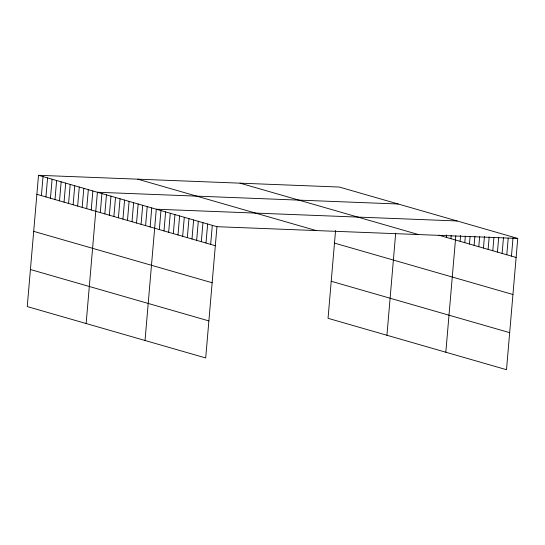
<?xml version="1.0" encoding="UTF-8"?>
<svg xmlns="http://www.w3.org/2000/svg" width="545" height="545" viewBox="0 0 545 545"><rect width="100%" height="100%" fill="white"/><g stroke="black" fill="none" stroke-linecap="round" stroke-linejoin="round"><path stroke-width="0.82" d="M38.504 175.299L27.25 306.569L205.703 357.963L216.958 226.693L38.504 175.299L339.297 187.037L517.75 238.431L506.496 369.701L328.042 318.307L335.57 230.474M41.4 195.628L43.035 176.6M45.93 196.929L47.565 177.908M50.46 198.237L52.095 179.21M54.991 199.538L56.626 180.518M59.521 200.846L61.156 181.819M64.051 202.147L65.686 183.127M68.581 203.455L70.216 184.428M73.112 204.757L74.747 185.736M77.642 206.065L79.277 187.037M82.172 207.366L83.807 188.345M86.703 208.674L88.331 189.646M91.233 209.975L92.861 190.954M86.137 323.526L97.392 192.256L398.184 204M100.294 212.584L101.922 193.564M104.824 213.892L106.452 194.865M109.354 215.193L110.982 196.173M113.885 216.501L115.513 197.474M118.415 217.802L120.043 198.782M122.945 219.11L124.573 200.083M127.476 220.412L129.104 201.391M132.006 221.72L133.634 202.692M136.536 223.021L138.164 204M141.066 224.329L142.695 205.302M145.597 225.63L147.225 206.609M150.127 226.938L151.755 207.911M145.031 340.489L156.286 209.219L457.078 220.957M159.324 229.588L160.952 210.561M163.99 230.93L165.619 211.91M168.657 232.272L170.285 213.252M173.324 233.614L174.952 214.594M177.99 234.963L179.618 215.943M182.657 236.305L184.292 217.285M187.323 237.647L188.958 218.627M191.99 238.996L193.625 219.969M196.656 240.338L198.291 221.318M201.33 241.68L202.958 222.66M205.996 243.029L207.625 224.002M210.663 244.371L212.291 225.351M386.93 335.27L395.69 233.124M446.382 237.375L446.593 234.888M450.913 238.676L451.199 235.372M445.824 352.227L455.797 235.849M460.109 241.326L460.607 235.535M464.776 242.668L465.348 236.053M469.449 244.017L470.083 236.571M474.116 245.359L474.893 236.258M478.782 246.701L479.634 236.775M483.449 248.05L484.444 236.469M488.116 249.392L489.178 236.986M492.782 250.734L493.92 237.504M497.449 252.076L498.73 237.191M502.115 253.425L503.464 237.709M506.782 254.767L508.206 238.226M511.455 256.109L513.009 237.92M216.958 226.693L517.75 238.431M438.834 235.202L516.122 257.458M240.032 183.168L418.492 234.561M137.762 179.176L316.223 230.569M334.487 243.104L512.94 294.498M36.876 194.32L215.329 245.713M331.217 281.268L509.67 332.661M33.695 231.359L212.155 282.753M30.425 269.523L208.885 320.916"/></g></svg>
